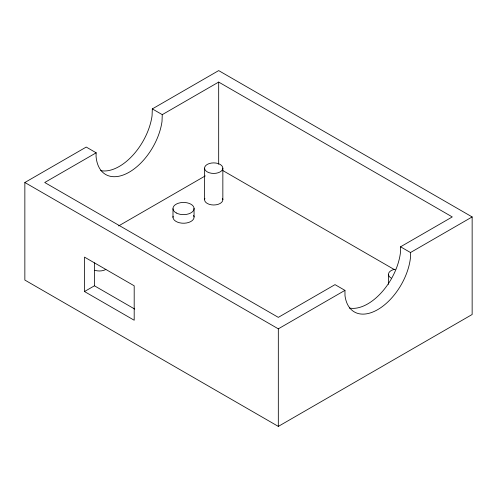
<?xml version="1.0" encoding="UTF-8"?>
<svg xmlns="http://www.w3.org/2000/svg" width="497" height="497" viewBox="0 0 497 497"><rect width="100%" height="100%" fill="white"/><g stroke="black" fill="none" stroke-linecap="round" stroke-linejoin="round"><path stroke-width="0.75" d="M100.63 170.608A47.091 27.186 -60 0 0 152.07 115.77L152.324 108.905L218.68 70.599L472.15 216.934L472.15 314.495L278.32 426.401L24.85 280.066L24.85 182.505L86.236 147.062L96.176 152.803L96.045 156.188A47.091 27.186 -60 0 0 127.735 172.993A47.091 27.186 -60 0 0 162.01 121.51L162.264 114.645L218.68 82.073L452.27 216.934L400.551 246.798L400.588 251.358A46.743 26.987 -60 0 1 349.335 308.034M96.176 152.803L44.73 182.505L278.32 317.366L335.009 284.638L344.949 290.372L344.999 295.721A46.743 26.987 -60 0 0 378.068 309.42A46.743 26.987 -60 0 0 410.528 257.098L410.491 252.538L400.551 246.798M118.609 225.93L205.249 175.913M84.49 291.54L134.19 320.236L134.19 285.8L84.49 257.111L84.49 291.54L94.43 285.8L134.724 309.066M24.85 182.505L278.32 328.84L344.949 290.372M410.491 252.538L472.15 216.934M152.324 108.905L162.264 114.645M222.706 170.483L394.543 269.691M388.461 274.325L388.461 284.334M278.32 328.84L278.32 426.401M222.849 168.154A9.139 5.274 0 0 1 209.144 172.726A9.139 5.274 0 0 1 209.144 163.588A9.139 5.274 0 0 1 222.849 168.154L222.849 199.719M218.68 82.073L218.68 164.277M204.571 168.154L204.571 199.719M194.06 208.355L194.06 216.965M172.987 208.728L172.987 217.338M94.43 262.845L94.43 285.8M105.861 269.449A9.139 5.274 0 0 1 94.834 270.287M222.538 198.353A9.139 5.274 0 0 1 213.71 204.994A9.139 5.274 0 0 1 204.882 198.353M391.139 278.053A9.139 5.274 0 0 1 395.233 269.231M193.619 215.394A10.543 6.088 0 0 1 184.306 223.221A10.543 6.088 0 0 1 173.086 216.276M176.298 212.977A10.543 6.088 0 0 0 193.787 209.933A10.543 6.088 0 0 0 180.486 202.714A10.543 6.088 0 0 0 176.298 212.977"/></g></svg>
